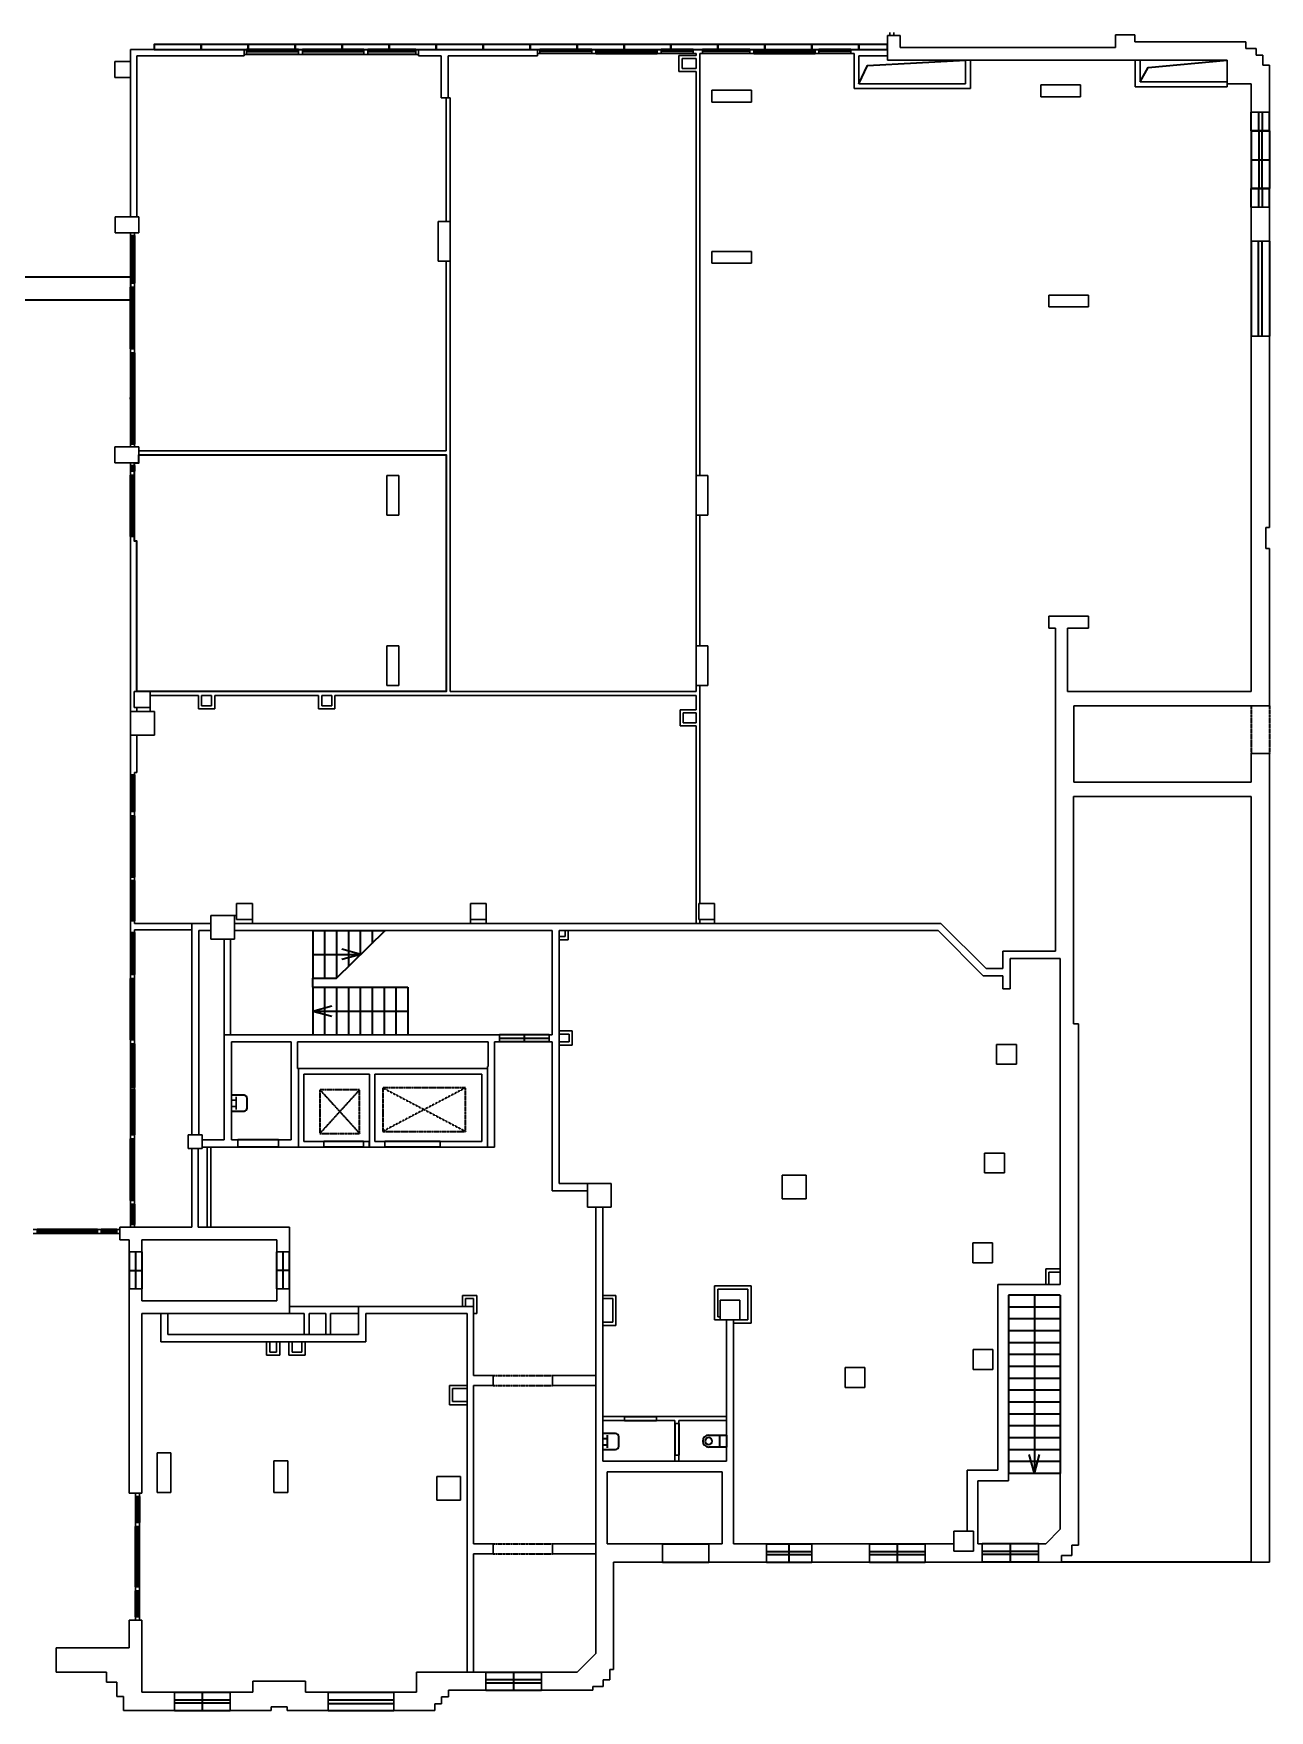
# Model space of a CAD drawing. Header units: millimetres. Extents: x 468 to 77378, y 182 to 76717.
# Drawn here: x 45616 to 77180, y 182 to 43006 of the extents above; entities that cross this region are included whole.
import ezdxf

# ---------------------------------------------------------------- set-up
doc = ezdxf.new("R2010")
doc.units = ezdxf.units.MM
doc.linetypes.add('PT_WINDOW', pattern=[0.15, 0.1, -0.05])
doc.linetypes.add('PT_WINDOW_WALL', pattern=[0.15, 0.1, -0.05])
for name, color, linetype, lineweight in [('01_WALLS', 7, 'Continuous', 35), ('02_ROOMS', 51, 'Continuous', 35), ('03_OPENINGS', 160, 'Continuous', 35)]:
    doc.layers.add(name, color=color, linetype=linetype, lineweight=lineweight)

msp = doc.modelspace()

# ---------------------------------------------------------------- linework, layer by layer
at = {"layer": '01_WALLS', "lineweight": 30}
for p, q in [((67425, 42955), (67486, 42955)), ((67425, 42601), (67425, 42955)), ((67486, 42955), (67486, 43036)), ((67486, 42955), (67587, 42955)), ((67587, 43036), (67587, 42955)), ((67587, 42955), (67749, 42955)), ((67749, 42955), (67749, 42652)), ((73247, 42652), (73247, 42976)), ((73247, 42976), (73743, 42976)), ((73247, 42652), (73247, 42976)), ((73247, 42976), (73743, 42976)), ((73743, 42976), (73743, 42793)), ((73743, 42976), (73743, 42793)), ((48096, 42601), (50992, 42601)), ((48096, 42292), (48096, 42601)), ((50992, 42439), (48258, 42439)), ((48258, 42439), (48258, 38323)), ((50992, 42601), (51058, 42601)), ((50992, 42601), (50992, 42469)), ((51058, 42469), (50992, 42469)), ((50992, 42469), (50992, 42439)), ((51058, 42469), (51058, 42601)), ((51058, 42550), (51058, 42601)), ((51058, 42524), (51058, 42550)), ((51058, 42469), (51058, 42524)), ((52384, 42601), (52486, 42601)), ((52384, 42601), (52384, 42469)), ((52384, 42601), (52384, 42550)), ((52384, 42550), (52384, 42524)), ((52384, 42524), (52384, 42469)), ((52486, 42469), (52384, 42469)), ((52486, 42469), (52486, 42601)), ((52486, 42469), (52486, 42601)), ((54055, 42601), (54151, 42601)), ((54055, 42601), (54055, 42469)), ((54055, 42601), (54055, 42469)), ((54151, 42469), (54055, 42469)), ((54151, 42469), (54151, 42601)), ((54151, 42550), (54151, 42601)), ((54151, 42524), (54151, 42550)), ((54151, 42469), (54151, 42524)), ((55376, 42601), (55447, 42601)), ((55376, 42601), (55376, 42469)), ((55376, 42601), (55376, 42550)), ((55376, 42550), (55376, 42524)), ((55376, 42524), (55376, 42469)), ((55447, 42469), (55376, 42469)), ((55447, 42601), (55447, 42469)), ((55447, 42601), (58485, 42601)), ((55447, 42439), (55447, 42469)), ((56024, 42439), (55447, 42439)), ((56024, 41361), (56024, 42439)), ((58485, 42439), (56206, 42439)), ((56206, 42439), (56206, 41361)), ((58485, 42601), (58550, 42601)), ((58485, 42601), (58485, 42500)), ((58550, 42500), (58485, 42500)), ((58485, 42500), (58485, 42439)), ((58550, 42562), (58550, 42601)), ((58550, 42500), (58550, 42601)), ((58550, 42542), (58550, 42562)), ((58550, 42500), (58550, 42542)), ((59877, 42601), (59877, 42562)), ((59877, 42601), (59978, 42601)), ((59877, 42601), (59877, 42500)), ((59877, 42562), (59877, 42542)), ((59877, 42542), (59877, 42500)), ((59978, 42500), (59877, 42500)), ((59978, 42500), (59978, 42601)), ((59978, 42500), (59978, 42601)), ((61547, 42601), (61547, 42500)), ((61547, 42601), (61644, 42601)), ((61547, 42601), (61547, 42500)), ((61644, 42500), (61547, 42500)), ((61644, 42562), (61644, 42601)), ((61644, 42500), (61644, 42601)), ((61644, 42542), (61644, 42562)), ((61644, 42500), (61644, 42542)), ((62099, 42034), (62099, 42449)), ((62099, 42449), (62535, 42449)), ((62464, 42601), (62464, 42562)), ((62464, 42601), (62702, 42601)), ((62464, 42601), (62464, 42500)), ((62464, 42562), (62464, 42542)), ((62464, 42542), (62464, 42500)), ((62535, 42500), (62464, 42500)), ((62535, 42449), (62535, 42500)), ((62702, 42500), (62636, 42500)), ((62636, 42500), (62636, 31722)), ((62702, 42562), (62702, 42601)), ((62702, 42500), (62702, 42601)), ((62702, 42542), (62702, 42562)), ((62702, 42500), (62702, 42542)), ((63907, 42601), (63907, 42562)), ((63907, 42601), (64008, 42601)), ((63907, 42601), (63907, 42500)), ((63907, 42562), (63907, 42542)), ((63907, 42542), (63907, 42500)), ((64008, 42500), (63907, 42500)), ((64008, 42500), (64008, 42601)), ((64008, 42500), (64008, 42601)), ((65577, 42601), (65577, 42500)), ((65577, 42601), (65673, 42601)), ((65577, 42601), (65577, 42500)), ((65673, 42500), (65577, 42500)), ((65673, 42562), (65673, 42601)), ((65673, 42500), (65673, 42601)), ((65673, 42542), (65673, 42562)), ((65673, 42500), (65673, 42542)), ((66493, 42601), (66493, 42562)), ((66493, 42601), (66574, 42601)), ((66493, 42601), (66493, 42500)), ((66493, 42562), (66493, 42542)), ((66493, 42542), (66493, 42500)), ((66574, 42500), (66493, 42500)), ((66574, 42601), (66594, 42601)), ((66574, 42601), (66594, 42601)), ((66574, 41599), (66574, 42500)), ((66594, 42601), (67425, 42601)), ((67425, 42439), (66696, 42439)), ((66696, 42439), (66696, 41720)), ((67425, 42601), (67425, 42439)), ((67425, 42328), (67425, 42439)), ((67749, 42652), (73247, 42652)), ((73743, 42793), (76578, 42793)), ((76578, 42793), (76578, 42626)), ((76578, 42626), (76841, 42626)), ((76841, 42626), (76841, 42454)), ((76841, 42454), (77013, 42454)), ((77013, 42454), (77013, 42196)), ((47691, 42292), (47691, 41887)), ((48096, 42292), (47691, 42292)), ((48096, 41887), (48096, 42292)), ((62535, 42034), (62099, 42034)), ((62180, 42368), (62180, 42115)), ((62535, 42368), (62180, 42368)), ((62180, 42115), (62535, 42115)), ((62535, 42115), (62535, 42368)), ((62535, 31722), (62535, 42034)), ((69420, 42328), (67425, 42328)), ((69420, 41720), (69420, 42328)), ((69541, 42328), (69420, 42328)), ((69541, 42328), (69541, 41599)), ((73247, 42328), (69541, 42328)), ((73743, 42328), (73247, 42328)), ((73743, 42328), (73247, 42328)), ((73753, 42328), (73743, 42328)), ((73753, 41649), (73753, 42328)), ((73875, 42328), (73753, 42328)), ((73875, 42328), (73875, 41771)), ((76102, 42328), (73875, 42328)), ((76102, 41771), (76102, 42328)), ((77013, 42196), (77180, 42196)), ((77180, 42196), (77180, 40996)), ((47691, 41887), (48096, 41887)), ((48096, 38323), (48096, 41887)), ((62940, 41558), (62940, 41254)), ((63952, 41558), (62940, 41558)), ((63952, 41254), (63952, 41558)), ((69541, 41599), (66574, 41599)), ((66696, 41720), (69420, 41720)), ((71343, 41695), (71343, 41391)), ((72356, 41695), (71343, 41695)), ((72356, 41391), (72356, 41695)), ((76102, 41649), (73753, 41649)), ((73875, 41771), (76102, 41771)), ((76102, 41720), (76102, 41771)), ((76715, 41720), (76102, 41720)), ((76102, 41720), (76102, 41649)), ((76715, 40996), (76715, 41720)), ((56156, 41361), (56024, 41361)), ((56156, 38202), (56156, 41361)), ((56206, 41361), (56156, 41361)), ((56206, 41361), (56257, 41361)), ((56257, 41361), (56257, 38202)), ((62940, 41254), (63952, 41254)), ((71343, 41391), (72356, 41391)), ((76715, 40996), (76909, 40996)), ((76715, 40996), (77180, 40996)), ((76909, 40996), (77000, 40996)), ((77000, 40996), (77180, 40996)), ((76909, 38571), (76715, 38571)), ((77180, 38571), (76715, 38571)), ((76715, 37706), (76715, 38571)), ((77000, 38571), (76909, 38571)), ((77180, 38571), (77000, 38571)), ((77180, 38571), (77180, 37706)), ((47701, 38323), (47701, 37918)), ((48309, 38323), (47701, 38323)), ((48309, 37918), (48309, 38323)), ((56257, 38202), (55953, 38202)), ((55953, 38202), (55953, 37189)), ((56257, 37189), (56257, 38202)), ((47701, 37918), (48309, 37918)), ((48096, 37852), (48096, 37918)), ((48096, 37852), (48136, 37852)), ((48096, 37852), (48198, 37852)), ((48136, 37852), (48155, 37852)), ((48155, 37852), (48198, 37852)), ((48198, 37918), (48198, 37852)), ((76715, 37706), (76895, 37706)), ((76715, 37706), (77180, 37706)), ((76895, 37706), (76986, 37706)), ((76986, 37706), (77180, 37706)), ((62940, 37442), (62940, 37139)), ((63952, 37442), (62940, 37442)), ((63952, 37139), (63952, 37442)), ((55953, 37189), (56257, 37189)), ((56156, 32349), (56156, 37189)), ((56257, 37189), (56257, 32349)), ((62940, 37139), (63952, 37139)), ((48136, 36627), (48096, 36627)), ((48198, 36627), (48096, 36627)), ((48096, 36526), (48096, 36627)), ((48096, 36526), (48198, 36526)), ((48096, 36526), (48198, 36526)), ((48155, 36627), (48136, 36627)), ((48198, 36627), (48155, 36627)), ((48198, 36627), (48198, 36526)), ((71546, 36329), (71546, 36025)), ((72558, 36329), (71546, 36329)), ((71546, 36025), (72558, 36025)), ((72558, 36025), (72558, 36329)), ((76895, 35276), (76715, 35276)), ((76715, 30391), (76715, 35276)), ((77180, 35276), (76715, 35276)), ((76986, 35276), (76895, 35276)), ((77180, 35276), (76986, 35276)), ((77180, 35276), (77180, 30391)), ((48198, 34957), (48096, 34957)), ((48096, 34855), (48096, 34957)), ((48198, 34957), (48096, 34957)), ((48096, 34855), (48136, 34855)), ((48096, 34855), (48198, 34855)), ((48136, 34855), (48155, 34855)), ((48155, 34855), (48198, 34855)), ((48198, 34957), (48198, 34855)), ((47696, 32451), (47696, 32046)), ((48304, 32451), (47696, 32451)), ((48096, 32451), (48096, 32522)), ((48198, 32522), (48096, 32522)), ((48136, 32522), (48096, 32522)), ((48155, 32522), (48136, 32522)), ((48198, 32522), (48155, 32522)), ((48198, 32522), (48198, 32451)), ((48304, 32046), (48304, 32451)), ((48304, 32349), (56156, 32349)), ((56156, 32248), (48304, 32248)), ((56156, 26204), (56156, 32248)), ((56257, 32349), (56257, 26204)), ((47696, 32046), (48304, 32046)), ((48096, 31975), (48096, 32046)), ((48096, 31975), (48198, 31975)), ((48096, 31975), (48136, 31975)), ((48136, 31975), (48155, 31975)), ((48155, 31975), (48198, 31975)), ((48198, 32046), (48198, 31975)), ((54941, 31722), (54637, 31722)), ((54637, 31722), (54637, 30709)), ((54941, 30709), (54941, 31722)), ((62535, 31722), (62535, 30709)), ((62838, 31722), (62535, 31722)), ((62838, 30709), (62838, 31722)), ((54637, 30709), (54941, 30709)), ((62535, 27368), (62535, 30709)), ((62535, 30709), (62838, 30709)), ((62636, 30709), (62636, 27368)), ((48096, 30041), (48096, 30162)), ((48096, 26204), (48096, 30041)), ((48198, 30162), (48198, 30041)), ((48198, 30041), (48258, 30041)), ((48258, 30041), (48258, 26204)), ((76715, 29853), (76715, 30391)), ((77089, 30391), (77089, 29853)), ((77180, 30391), (77089, 30391)), ((76715, 26204), (76715, 29853)), ((77089, 29853), (77180, 29853)), ((77180, 29853), (77180, 25834)), ((71546, 28128), (72558, 28128)), ((71546, 27824), (71546, 28128)), ((72558, 28128), (72558, 27824)), ((71717, 27824), (71546, 27824)), ((71717, 26204), (71717, 27824)), ((72022, 27824), (72022, 26204)), ((72558, 27824), (72022, 27824)), ((54941, 27368), (54637, 27368)), ((54637, 27368), (54637, 26355)), ((54941, 26355), (54941, 27368)), ((62535, 27368), (62535, 26355)), ((62838, 27368), (62535, 27368)), ((62838, 26355), (62838, 27368)), ((48096, 25697), (48096, 26204)), ((48187, 26204), (48187, 25799)), ((48592, 26204), (48187, 26204)), ((48592, 25799), (48592, 26204)), ((48592, 26204), (56156, 26204)), ((54637, 26355), (54941, 26355)), ((56257, 26204), (62535, 26204)), ((62535, 26355), (62838, 26355)), ((62535, 26204), (62535, 26355)), ((62636, 26355), (62636, 20787)), ((71717, 23890), (71717, 26204)), ((72022, 26204), (76715, 26204)), ((48096, 25697), (48096, 25090)), ((48704, 25697), (48096, 25697)), ((48187, 25799), (48592, 25799)), ((48258, 25799), (48258, 25697)), ((49828, 26102), (48592, 26102)), ((48592, 25799), (48592, 25697)), ((48704, 25090), (48704, 25697)), ((49828, 25758), (49828, 26102)), ((50243, 25758), (49828, 25758)), ((49909, 26102), (49909, 25839)), ((50162, 26102), (49909, 26102)), ((49909, 25839), (50162, 25839)), ((50162, 25839), (50162, 26102)), ((50243, 26102), (50243, 25758)), ((52896, 26102), (50243, 26102)), ((52896, 25758), (52896, 26102)), ((53311, 25758), (52896, 25758)), ((52977, 26102), (52977, 25839)), ((53230, 26102), (52977, 26102)), ((52977, 25839), (53230, 25839)), ((53230, 25839), (53230, 26102)), ((53311, 26102), (53311, 25758)), ((56156, 26102), (53311, 26102)), ((56257, 26102), (56156, 26102)), ((56257, 26102), (56156, 26102)), ((62535, 26102), (56257, 26102)), ((62130, 25323), (62130, 25738)), ((62130, 25738), (62535, 25738)), ((62535, 25738), (62535, 26102)), ((72184, 25839), (72184, 23890)), ((76715, 25839), (72184, 25839)), ((76715, 25834), (76715, 25839)), ((76715, 25834), (77180, 25834)), ((76715, 25834), (77180, 25834)), ((62535, 25323), (62130, 25323)), ((62211, 25657), (62211, 25404)), ((62535, 25657), (62211, 25657)), ((62211, 25404), (62535, 25404)), ((62535, 25404), (62535, 25657)), ((62535, 20280), (62535, 25323)), ((48096, 25090), (48704, 25090)), ((48096, 24138), (48096, 25090)), ((48258, 25090), (48258, 24138)), ((77180, 24619), (76715, 24619)), ((76715, 23890), (76715, 24619)), ((77180, 24619), (76715, 24619)), ((77180, 24619), (77180, 23890)), ((48096, 24072), (48096, 24138)), ((48096, 24072), (48136, 24072)), ((48096, 24072), (48198, 24072)), ((48136, 24072), (48155, 24072)), ((48155, 24072), (48198, 24072)), ((48258, 24138), (48198, 24138)), ((48198, 24138), (48198, 24072)), ((71717, 19572), (71717, 23890)), ((72184, 23890), (76715, 23890)), ((77180, 23890), (77180, 23520)), ((77180, 23890), (77180, 23520)), ((48136, 23141), (48096, 23141)), ((48096, 23029), (48096, 23141)), ((48198, 23141), (48096, 23141)), ((48155, 23141), (48136, 23141)), ((48198, 23141), (48155, 23141)), ((48198, 23141), (48198, 23029)), ((72174, 23520), (72174, 19389)), ((76715, 23520), (72174, 23520)), ((76715, 15643), (76715, 23520)), ((77180, 23520), (77180, 15643)), ((48096, 23029), (48198, 23029)), ((48096, 23029), (48198, 23029)), ((48198, 21460), (48096, 21460)), ((48096, 21374), (48096, 21460)), ((48198, 21460), (48096, 21460)), ((48198, 21460), (48198, 21374)), ((48096, 21374), (48136, 21374)), ((48096, 21374), (48198, 21374)), ((48136, 21374), (48155, 21374)), ((48155, 21374), (48198, 21374)), ((50800, 20787), (50800, 20382)), ((51205, 20787), (50800, 20787)), ((51205, 20382), (51205, 20787)), ((56773, 20787), (56773, 20382)), ((57178, 20787), (56773, 20787)), ((57178, 20382), (57178, 20787)), ((62605, 20787), (62605, 20382)), ((63010, 20787), (62605, 20787)), ((63010, 20382), (63010, 20787)), ((48136, 20351), (48096, 20351)), ((48096, 20053), (48096, 20351)), ((48198, 20351), (48096, 20351)), ((48155, 20351), (48136, 20351)), ((48198, 20351), (48155, 20351)), ((48198, 20351), (48198, 20280)), ((48198, 20280), (49656, 20280)), ((49656, 20280), (50142, 20280)), ((49656, 20280), (49656, 20118)), ((50142, 20483), (50142, 19875)), ((50749, 20483), (50142, 20483)), ((50749, 20483), (50800, 20483)), ((50749, 19875), (50749, 20483)), ((50749, 20280), (58859, 20280)), ((50800, 20382), (51205, 20382)), ((51205, 20382), (51205, 20280)), ((56773, 20382), (56773, 20280)), ((56773, 20382), (57178, 20382)), ((57178, 20382), (57178, 20280)), ((58859, 20280), (62535, 20280)), ((62535, 20280), (62636, 20280)), ((62605, 20382), (63010, 20382)), ((62636, 20382), (62636, 20280)), ((62636, 20280), (68791, 20280)), ((63010, 20382), (63010, 20280)), ((68791, 20280), (69945, 19126)), ((48096, 20053), (48136, 20053)), ((48096, 20053), (48198, 20053)), ((48136, 20053), (48155, 20053)), ((48155, 20053), (48198, 20053)), ((49656, 20118), (48198, 20118)), ((48198, 20118), (48198, 20053)), ((49656, 14884), (49656, 20118)), ((50142, 20098), (49838, 20098)), ((49838, 20098), (49838, 14884)), ((50142, 19875), (50749, 19875)), ((50486, 17435), (50486, 19875)), ((50648, 19875), (50648, 17435)), ((58859, 20098), (50749, 20098)), ((58859, 17435), (58859, 20098)), ((59041, 20098), (59041, 19946)), ((59193, 20098), (59041, 20098)), ((59041, 19946), (59193, 19946)), ((59041, 19946), (59041, 19865)), ((59274, 19865), (59041, 19865)), ((59041, 19865), (59041, 17537)), ((59193, 19946), (59193, 20098)), ((59274, 20098), (59193, 20098)), ((59274, 20098), (59274, 19865)), ((68716, 20098), (59274, 20098)), ((69870, 18944), (68716, 20098)), ((70371, 19572), (71717, 19572)), ((70371, 19126), (70371, 19572)), ((71839, 19389), (70554, 19389)), ((70554, 19389), (70554, 19126)), ((71839, 17721), (71839, 19389)), ((72174, 19389), (72174, 17721)), ((48136, 18979), (48096, 18979)), ((48096, 18878), (48096, 18979)), ((48198, 18979), (48096, 18979)), ((48096, 18878), (48198, 18878)), ((48096, 18878), (48198, 18878)), ((48155, 18979), (48136, 18979)), ((48198, 18979), (48155, 18979)), ((48198, 18979), (48198, 18878)), ((70371, 18944), (69870, 18944)), ((69945, 19126), (70371, 19126)), ((70371, 18610), (70371, 18944)), ((70554, 19126), (70554, 18610)), ((70554, 18610), (70371, 18610)), ((71839, 11457), (71839, 17721)), ((72174, 17721), (72305, 17721)), ((72305, 17721), (72305, 4404)), ((48198, 17309), (48096, 17309)), ((48096, 17208), (48096, 17309)), ((48198, 17309), (48096, 17309)), ((48096, 17208), (48136, 17208)), ((48096, 17208), (48198, 17208)), ((48136, 17208), (48155, 17208)), ((48155, 17208), (48198, 17208)), ((48198, 17309), (48198, 17208)), ((50486, 17253), (50486, 17435)), ((50486, 17435), (50648, 17435)), ((50486, 17253), (50486, 17435)), ((50486, 17435), (50648, 17435)), ((50486, 14752), (50486, 17253)), ((50648, 17435), (57513, 17435)), ((50668, 17253), (50668, 14752)), ((52197, 17253), (50668, 17253)), ((52197, 16575), (52197, 17253)), ((52359, 17253), (52359, 16575)), ((57229, 17253), (52359, 17253)), ((52745, 17435), (55175, 17435)), ((57229, 16625), (57229, 17253)), ((57391, 17253), (57391, 16625)), ((57513, 17253), (57391, 17253)), ((57513, 17253), (57513, 17435)), ((57513, 17253), (57513, 17435)), ((58788, 17435), (58788, 17253)), ((58788, 17435), (58859, 17435)), ((58788, 17435), (58788, 17253)), ((58859, 17253), (58788, 17253)), ((58859, 13456), (58859, 17253)), ((59041, 17537), (59376, 17537)), ((59041, 17537), (59041, 17456)), ((59295, 17456), (59041, 17456)), ((59041, 17456), (59041, 17435)), ((59041, 17435), (59041, 17253)), ((59041, 17253), (59295, 17253)), ((59041, 17172), (59041, 17253)), ((59376, 17172), (59041, 17172)), ((59041, 17172), (59041, 13638)), ((59295, 17253), (59295, 17456)), ((59376, 17537), (59376, 17172)), ((70209, 17192), (70209, 16686)), ((70716, 17192), (70209, 17192)), ((70716, 16686), (70716, 17192)), ((52197, 14752), (52197, 16575)), ((52359, 16575), (52379, 16575)), ((52379, 16575), (52379, 14570)), ((52379, 16575), (52379, 14570)), ((52379, 16575), (57209, 16575)), ((52521, 16433), (52521, 14712)), ((54192, 16433), (52521, 16433)), ((54192, 14570), (54192, 16433)), ((54333, 16433), (54333, 14712)), ((57067, 16433), (54333, 16433)), ((57067, 14712), (57067, 16433)), ((57209, 16575), (57209, 16625)), ((57209, 16625), (57229, 16625)), ((57209, 14570), (57209, 16575)), ((57209, 14570), (57209, 16575)), ((57391, 16625), (57391, 14570)), ((70209, 16686), (70716, 16686)), ((48136, 16094), (48096, 16094)), ((48096, 16043), (48096, 16094)), ((48198, 16094), (48096, 16094)), ((48096, 16043), (48198, 16043)), ((48096, 16043), (48136, 16043)), ((48155, 16094), (48136, 16094)), ((48136, 16043), (48155, 16043)), ((48198, 16094), (48155, 16094)), ((48155, 16043), (48198, 16043)), ((48198, 16094), (48198, 16043)), ((50668, 15891), (50668, 15486)), ((50791, 15688), (50791, 15850)), ((50668, 15769), (50791, 15769)), ((50668, 15607), (50791, 15607)), ((50791, 15526), (50791, 15688)), ((76715, 3969), (76715, 15643)), ((77180, 15643), (77180, 3969)), ((48096, 14778), (48096, 14879)), ((48198, 14879), (48096, 14879)), ((48136, 14879), (48096, 14879)), ((48096, 14778), (48198, 14778)), ((48096, 14778), (48198, 14778)), ((48155, 14879), (48136, 14879)), ((48198, 14879), (48155, 14879)), ((48198, 14879), (48198, 14778)), ((49564, 14884), (49564, 14529)), ((49919, 14884), (49564, 14884)), ((49919, 14529), (49919, 14884)), ((49919, 14752), (50486, 14752)), ((50050, 14570), (49919, 14570)), ((50140, 14570), (50050, 14570)), ((50050, 12525), (50050, 14570)), ((50486, 14570), (50140, 14570)), ((50140, 14570), (50140, 12525)), ((50830, 14570), (50486, 14570)), ((50668, 14752), (50830, 14752)), ((50830, 14570), (50830, 14752)), ((50830, 14570), (50830, 14752)), ((51873, 14752), (51873, 14570)), ((51873, 14752), (52197, 14752)), ((51873, 14752), (51873, 14570)), ((52379, 14570), (51873, 14570)), ((53027, 14570), (52379, 14570)), ((52521, 14712), (53027, 14712)), ((53027, 14570), (53027, 14712)), ((53027, 14570), (53027, 14712)), ((54040, 14712), (54191, 14712)), ((54040, 14712), (54040, 14570)), ((54040, 14712), (54040, 14570)), ((54191, 14570), (54040, 14570)), ((54191, 14712), (54191, 14570)), ((54586, 14570), (54192, 14570)), ((54333, 14712), (54586, 14712)), ((54586, 14570), (54586, 14712)), ((54586, 14570), (54586, 14712)), ((56003, 14712), (56003, 14570)), ((56003, 14712), (57067, 14712)), ((56003, 14712), (56003, 14570)), ((57209, 14570), (56003, 14570)), ((57391, 14570), (57209, 14570)), ((49564, 14529), (49919, 14529)), ((49656, 12525), (49656, 14529)), ((49818, 14529), (49818, 12525)), ((69906, 14418), (69906, 13912)), ((70412, 14418), (69906, 14418)), ((70412, 13912), (70412, 14418)), ((64737, 13851), (64737, 13244)), ((65344, 13851), (64737, 13851)), ((65344, 13244), (65344, 13851)), ((69906, 13912), (70412, 13912)), ((59760, 13456), (58859, 13456)), ((59041, 13638), (59760, 13638)), ((59760, 13638), (59760, 13031)), ((60368, 13638), (59760, 13638)), ((60368, 13031), (60368, 13638)), ((48198, 13208), (48096, 13208)), ((48198, 13208), (48096, 13208)), ((48096, 13112), (48096, 13208)), ((48096, 13112), (48136, 13112)), ((48096, 13112), (48198, 13112)), ((48136, 13112), (48155, 13112)), ((48155, 13112), (48198, 13112)), ((48198, 13208), (48198, 13112)), ((59760, 13031), (60368, 13031)), ((59973, 8738), (59973, 13031)), ((60155, 13031), (60155, 10783)), ((64737, 13244), (65344, 13244)), ((45606, 12464), (45707, 12464)), ((45707, 12363), (45707, 12464)), ((45707, 12363), (45707, 12464)), ((47246, 12464), (47246, 12363)), ((47246, 12464), (47347, 12464)), ((47246, 12464), (47246, 12363)), ((47347, 12425), (47347, 12464)), ((47347, 12363), (47347, 12464)), ((47347, 12405), (47347, 12425)), ((47742, 12464), (47742, 12425)), ((47742, 12464), (47823, 12464)), ((47742, 12464), (47742, 12363)), ((47742, 12425), (47742, 12405)), ((47823, 12464), (47823, 12525)), ((47823, 12525), (48096, 12525)), ((47823, 12464), (47823, 12363)), ((48136, 12596), (48096, 12596)), ((48198, 12596), (48096, 12596)), ((48096, 12525), (48096, 12596)), ((48096, 12525), (48198, 12525)), ((48155, 12596), (48136, 12596)), ((48198, 12596), (48155, 12596)), ((48198, 12596), (48198, 12525)), ((48198, 12525), (49656, 12525)), ((49818, 12525), (50050, 12525)), ((50050, 12525), (50140, 12525)), ((50140, 12525), (52156, 12525)), ((52156, 12525), (52156, 11892)), ((45707, 12363), (45606, 12363)), ((47347, 12363), (47246, 12363)), ((47347, 12363), (47347, 12405)), ((47742, 12405), (47742, 12363)), ((47823, 12363), (47742, 12363)), ((47823, 12201), (47823, 12363)), ((48056, 12201), (47823, 12201)), ((48056, 11892), (48056, 12201)), ((51832, 12201), (48380, 12201)), ((48380, 12201), (48380, 11892)), ((51832, 11892), (51832, 12201)), ((69602, 12120), (69602, 11613)), ((70108, 12120), (69602, 12120)), ((70108, 11613), (70108, 12120)), ((48056, 11892), (48380, 11892)), ((48056, 11892), (48380, 11892)), ((51832, 11892), (52156, 11892)), ((51832, 11892), (52156, 11892)), ((69602, 11613), (70108, 11613)), ((71465, 11062), (71465, 11457)), ((71465, 11457), (71839, 11457)), ((71546, 11376), (71546, 11062)), ((71839, 11376), (71546, 11376)), ((71839, 11376), (71839, 11457)), ((71839, 11062), (71839, 11376)), ((48380, 10950), (48056, 10950)), ((48056, 5731), (48056, 10950)), ((48380, 10950), (48056, 10950)), ((48380, 10950), (48380, 10641)), ((52156, 10950), (51832, 10950)), ((51832, 10641), (51832, 10950)), ((52156, 10950), (51832, 10950)), ((52156, 10950), (52156, 10500)), ((56571, 10500), (56571, 10783)), ((56571, 10783), (56935, 10783)), ((56935, 10783), (56935, 10317)), ((60155, 10783), (60489, 10783)), ((60155, 10702), (60155, 10783)), ((60489, 10783), (60489, 10014)), ((63010, 10155), (63010, 11026)), ((63010, 11026), (63942, 11026)), ((63091, 10945), (63091, 10236)), ((63861, 10945), (63091, 10945)), ((63861, 10155), (63861, 10945)), ((63942, 11026), (63942, 10074)), ((70240, 11062), (71465, 11062)), ((70240, 6318), (70240, 11062)), ((70513, 10788), (70513, 6045)), ((71465, 11062), (71546, 11062)), ((71546, 11062), (71839, 11062)), ((71839, 4809), (71839, 10788)), ((48380, 10641), (51832, 10641)), ((48866, 10317), (48380, 10317)), ((48380, 10317), (48380, 5731)), ((48866, 9599), (48866, 10317)), ((49048, 10317), (48866, 10317)), ((49048, 10317), (49048, 9781)), ((52156, 10317), (49048, 10317)), ((52156, 10500), (52156, 10317)), ((52156, 10500), (53918, 10500)), ((52531, 10317), (52156, 10317)), ((52531, 9781), (52531, 10317)), ((53078, 10317), (52653, 10317)), ((52653, 10317), (52653, 9781)), ((53078, 9781), (53078, 10317)), ((53918, 10317), (53199, 10317)), ((53199, 10317), (53199, 9781)), ((53918, 10500), (54100, 10500)), ((53918, 10317), (53918, 10500)), ((53918, 10500), (54100, 10500)), ((53918, 9781), (53918, 10317)), ((54100, 10500), (56571, 10500)), ((54100, 10317), (54100, 9599)), ((56692, 10317), (54100, 10317)), ((56571, 10500), (56652, 10500)), ((56652, 10702), (56652, 10500)), ((56854, 10702), (56652, 10702)), ((56652, 10500), (56854, 10500)), ((56692, 8485), (56692, 10317)), ((56854, 10500), (56854, 10702)), ((56854, 10317), (56854, 10500)), ((56854, 10317), (56854, 10500)), ((56935, 10317), (56854, 10317)), ((56854, 10317), (56854, 8738)), ((60408, 10702), (60155, 10702)), ((60155, 10702), (60155, 10095)), ((60408, 10095), (60408, 10702)), ((63152, 10662), (63152, 10155)), ((63658, 10662), (63152, 10662)), ((63658, 10155), (63658, 10662)), ((60155, 10095), (60408, 10095)), ((60155, 10014), (60155, 10095)), ((60489, 10014), (60155, 10014)), ((60155, 10014), (60155, 7685)), ((63152, 10155), (63010, 10155)), ((63091, 10236), (63152, 10236)), ((63152, 10155), (63658, 10155)), ((63314, 7685), (63314, 10155)), ((63496, 10155), (63496, 10074)), ((63942, 10074), (63496, 10074)), ((63496, 10074), (63496, 6551)), ((63658, 10155), (63861, 10155)), ((51569, 9599), (48866, 9599)), ((49048, 9781), (52531, 9781)), ((51569, 9254), (51569, 9599)), ((51650, 9599), (51569, 9599)), ((51650, 9599), (51650, 9335)), ((51822, 9599), (51650, 9599)), ((51822, 9335), (51822, 9599)), ((51903, 9599), (51822, 9599)), ((51903, 9599), (51903, 9254)), ((52136, 9599), (51903, 9599)), ((52136, 9254), (52136, 9599)), ((52217, 9599), (52136, 9599)), ((52217, 9599), (52217, 9335)), ((52470, 9599), (52217, 9599)), ((52470, 9335), (52470, 9599)), ((52551, 9599), (52470, 9599)), ((52531, 9781), (52653, 9781)), ((52551, 9599), (52551, 9254)), ((54100, 9599), (52551, 9599)), ((52653, 9781), (53078, 9781)), ((53078, 9781), (53199, 9781)), ((53199, 9781), (53918, 9781)), ((51903, 9254), (51569, 9254)), ((51650, 9335), (51822, 9335)), ((52551, 9254), (52136, 9254)), ((52217, 9335), (52470, 9335)), ((69612, 9396), (69612, 8890)), ((70118, 9396), (69612, 9396)), ((70118, 8890), (70118, 9396)), ((56854, 8738), (57351, 8738)), ((57351, 8485), (57351, 8738)), ((57351, 8485), (57351, 8738)), ((58869, 8738), (59973, 8738)), ((58869, 8738), (58869, 8485)), ((58869, 8738), (58869, 8485)), ((59973, 8738), (59973, 8485)), ((66342, 8940), (66342, 8434)), ((66848, 8940), (66342, 8940)), ((66848, 8434), (66848, 8940)), ((69612, 8890), (70118, 8890)), ((56237, 7989), (56237, 8485)), ((56237, 8485), (56692, 8485)), ((56318, 8404), (56318, 8070)), ((56692, 8404), (56318, 8404)), ((56692, 8404), (56692, 8485)), ((56692, 8070), (56692, 8404)), ((57351, 8485), (56854, 8485)), ((56854, 8485), (56854, 4435)), ((59973, 8485), (58869, 8485)), ((59973, 6551), (59973, 8485)), ((66342, 8434), (66848, 8434)), ((56692, 7989), (56237, 7989)), ((56318, 8070), (56692, 8070)), ((56692, 7989), (56692, 8070)), ((56692, 1164), (56692, 7989)), ((60155, 7685), (60712, 7685)), ((60155, 7584), (60155, 7685)), ((60712, 7584), (60155, 7584)), ((60155, 7584), (60155, 6551)), ((60712, 7584), (60712, 7685)), ((60712, 7584), (60712, 7685)), ((61522, 7685), (61522, 7584)), ((61522, 7685), (63314, 7685)), ((61522, 7685), (61522, 7584)), ((61998, 7584), (61522, 7584)), ((61998, 7513), (61998, 7584)), ((61998, 7513), (62099, 7513)), ((61998, 7513), (62099, 7513)), ((63314, 7584), (62099, 7584)), ((62099, 7584), (62099, 7513)), ((63314, 7685), (63314, 7584)), ((63314, 6551), (63314, 7584)), ((60155, 7253), (60155, 6848)), ((49124, 6764), (48770, 6764)), ((48770, 6764), (48770, 5751)), ((49124, 5751), (49124, 6764)), ((52111, 6561), (51757, 6561)), ((51757, 6561), (51757, 5751)), ((52111, 5751), (52111, 6561)), ((59973, 6545), (59973, 6551)), ((59973, 6545), (59973, 6551)), ((59973, 4435), (59973, 6545)), ((60155, 6551), (61998, 6551)), ((62099, 6703), (61998, 6703)), ((61998, 6551), (61998, 6703)), ((62099, 6703), (61998, 6703)), ((61998, 6551), (62099, 6551)), ((62099, 6703), (62099, 6551)), ((62099, 6551), (63314, 6551)), ((63496, 6551), (63496, 4435)), ((55913, 6156), (55913, 5549)), ((56520, 6156), (55913, 6156)), ((56520, 5549), (56520, 6156)), ((63200, 6275), (60269, 6275)), ((60269, 6275), (60269, 4435)), ((63200, 4435), (63200, 6275)), ((69460, 6318), (70240, 6318)), ((69460, 4759), (69460, 6318)), ((70513, 6045), (69733, 6045)), ((69733, 6045), (69733, 4435)), ((48218, 5731), (48056, 5731)), ((48218, 5650), (48218, 5731)), ((48319, 5731), (48218, 5731)), ((48218, 5650), (48257, 5650)), ((48218, 5650), (48319, 5650)), ((48257, 5650), (48277, 5650)), ((48277, 5650), (48319, 5650)), ((48319, 5731), (48319, 5650)), ((48380, 5731), (48319, 5731)), ((48770, 5751), (49124, 5751)), ((51757, 5751), (52111, 5751)), ((55913, 5549), (56520, 5549)), ((48257, 4982), (48218, 4982)), ((48319, 4982), (48218, 4982)), ((48218, 4880), (48218, 4982)), ((48218, 4880), (48319, 4880)), ((48218, 4880), (48319, 4880)), ((48277, 4982), (48257, 4982)), ((48319, 4982), (48277, 4982)), ((48319, 4982), (48319, 4880)), ((69116, 4759), (69116, 4253)), ((69622, 4759), (69116, 4759)), ((69622, 4253), (69622, 4759)), ((71465, 4435), (71839, 4809)), ((56854, 4435), (57351, 4435)), ((57351, 4182), (57351, 4435)), ((57351, 4182), (57351, 4435)), ((58869, 4435), (59973, 4435)), ((58869, 4435), (58869, 4182)), ((58869, 4435), (58869, 4182)), ((59973, 4435), (59973, 4182)), ((60269, 4435), (61676, 4435)), ((61676, 3969), (61676, 4435)), ((61676, 3969), (61676, 4435)), ((62866, 4435), (62866, 3969)), ((62866, 4435), (63200, 4435)), ((62866, 4435), (62866, 3969)), ((63496, 4435), (64335, 4435)), ((64335, 3969), (64335, 4435)), ((64335, 3969), (64335, 4435)), ((65493, 4435), (66966, 4435)), ((65493, 4435), (65493, 3969)), ((65493, 4435), (65493, 3969)), ((66966, 3969), (66966, 4435)), ((66966, 3969), (66966, 4435)), ((68390, 4435), (68390, 3969)), ((68390, 4435), (69116, 4435)), ((68390, 4435), (68390, 3969)), ((69733, 4435), (69845, 4435)), ((69845, 3969), (69845, 4435)), ((69845, 3969), (69845, 4435)), ((71283, 4435), (71283, 3969)), ((71283, 4435), (71465, 4435)), ((71283, 4435), (71283, 3969)), ((72133, 4404), (72133, 4141)), ((72305, 4404), (72133, 4404)), ((57351, 4182), (56854, 4182)), ((56854, 4182), (56854, 1164)), ((59973, 4182), (58869, 4182)), ((59973, 1641), (59973, 4182)), ((60429, 3969), (60429, 1231)), ((61676, 3969), (60429, 3969)), ((64335, 3969), (62866, 3969)), ((66966, 3969), (65493, 3969)), ((69845, 3969), (68390, 3969)), ((69116, 4253), (69622, 4253)), ((71870, 3969), (71283, 3969)), ((72133, 4141), (71870, 4141)), ((71870, 4141), (71870, 3969)), ((77180, 3969), (76715, 3969)), ((48319, 3341), (48218, 3341)), ((48319, 3341), (48218, 3341)), ((48218, 3240), (48218, 3341)), ((48218, 3240), (48260, 3240)), ((48218, 3240), (48319, 3240)), ((48260, 3240), (48280, 3240)), ((48280, 3240), (48319, 3240)), ((48319, 3341), (48319, 3240)), ((48260, 2572), (48218, 2572)), ((48218, 2491), (48218, 2572)), ((48319, 2572), (48218, 2572)), ((48280, 2572), (48260, 2572)), ((48319, 2572), (48280, 2572)), ((48319, 2572), (48319, 2491)), ((48056, 2491), (48218, 2491)), ((48056, 1782), (48056, 2491)), ((48218, 2491), (48319, 2491)), ((48319, 2491), (48380, 2491)), ((48380, 2491), (48380, 1164)), ((46193, 1164), (46193, 1782)), ((46193, 1782), (48056, 1782)), ((59496, 1164), (59973, 1641)), ((47479, 1164), (46193, 1164)), ((47479, 901), (47479, 1164)), ((47742, 901), (47479, 901)), ((47742, 542), (47742, 901)), ((48380, 1164), (48380, 648)), ((51215, 932), (52561, 932)), ((51215, 648), (51215, 932)), ((52561, 932), (52561, 648)), ((55396, 648), (55396, 1164)), ((55396, 1164), (56692, 1164)), ((56692, 1164), (56854, 1164)), ((56854, 1164), (57165, 1164)), ((57165, 699), (57165, 1164)), ((57165, 699), (57165, 1164)), ((58589, 1164), (58589, 699)), ((58589, 1164), (59496, 1164)), ((58589, 1164), (58589, 699)), ((60160, 967), (60160, 795)), ((60332, 967), (60160, 967)), ((60332, 1231), (60332, 967)), ((60429, 1231), (60332, 1231)), ((47914, 542), (47742, 542)), ((47914, 182), (47914, 542)), ((48380, 648), (49217, 648)), ((49217, 182), (49217, 648)), ((49217, 182), (49217, 648)), ((50641, 648), (50641, 182)), ((50641, 648), (51215, 648)), ((50641, 648), (50641, 182)), ((52561, 648), (53139, 648)), ((53139, 182), (53139, 648)), ((53139, 453), (53139, 648)), ((53139, 363), (53139, 453)), ((54819, 648), (55396, 648)), ((54819, 648), (54819, 182)), ((54819, 648), (54819, 453)), ((54819, 453), (54819, 363)), ((56039, 527), (56039, 354)), ((56212, 527), (56039, 527)), ((57165, 699), (56212, 699)), ((56212, 699), (56212, 527)), ((59897, 699), (58589, 699)), ((60160, 795), (59897, 795)), ((59897, 795), (59897, 699)), ((49217, 182), (47914, 182)), ((51687, 182), (50641, 182)), ((51687, 279), (51687, 182)), ((52096, 279), (51687, 279)), ((52096, 182), (52096, 279)), ((53139, 182), (52096, 182)), ((53139, 182), (53139, 363)), ((54819, 363), (54819, 182)), ((55868, 182), (54819, 182)), ((55868, 354), (55868, 182)), ((56039, 354), (55868, 354))]:
    msp.add_line(p, q, dxfattribs=at)
at = {"layer": '01_WALLS', "ltscale": 0.1}
for p, q in [((52384, 42601), (51058, 42601)), ((52384, 42537), (51058, 42537)), ((52384, 42469), (51058, 42469)), ((54055, 42601), (52486, 42601)), ((53270, 42601), (52486, 42601)), ((54055, 42535), (52486, 42535)), ((54055, 42469), (52486, 42469)), ((53270, 42469), (52486, 42469)), ((54055, 42601), (53270, 42601)), ((54055, 42469), (53270, 42469)), ((55376, 42601), (54151, 42601)), ((55376, 42537), (54151, 42537)), ((55376, 42469), (54151, 42469)), ((59877, 42601), (58550, 42601)), ((59877, 42552), (58550, 42552)), ((59877, 42500), (58550, 42500)), ((59978, 42601), (61547, 42601)), ((59978, 42601), (60763, 42601)), ((59978, 42550), (61547, 42550)), ((59978, 42500), (61547, 42500)), ((59978, 42500), (60763, 42500)), ((60763, 42601), (61547, 42601)), ((60763, 42500), (61547, 42500)), ((62464, 42601), (61644, 42601)), ((62464, 42552), (61644, 42552)), ((62464, 42500), (61644, 42500)), ((63907, 42601), (62702, 42601)), ((63907, 42552), (62702, 42552)), ((63907, 42500), (62702, 42500)), ((64008, 42601), (65577, 42601)), ((64008, 42601), (64792, 42601)), ((64008, 42550), (65577, 42550)), ((64008, 42500), (65577, 42500)), ((64008, 42500), (64792, 42500)), ((64792, 42601), (65577, 42601)), ((64792, 42500), (65577, 42500)), ((66493, 42601), (65673, 42601)), ((66493, 42552), (65673, 42552)), ((66493, 42500), (65673, 42500)), ((76715, 40521), (76715, 40996)), ((76909, 40521), (76909, 40996)), ((77000, 40521), (77000, 40996)), ((77180, 40521), (77180, 40996)), ((76909, 40521), (76715, 40521)), ((76715, 40521), (77180, 40521)), ((76715, 40521), (76715, 39046)), ((77180, 40521), (76715, 40521)), ((77180, 40521), (76715, 40521)), ((76715, 40515), (76715, 39780)), ((76908, 40521), (76908, 39052)), ((77000, 40521), (76909, 40521)), ((76988, 40521), (76988, 39052)), ((77180, 40521), (77000, 40521)), ((77180, 40521), (77180, 39046)), ((77180, 40515), (77180, 39780)), ((76715, 39780), (77180, 39780)), ((76715, 39780), (76715, 39046)), ((77180, 39780), (77180, 39046)), ((77180, 39046), (76715, 39046)), ((76715, 38571), (76715, 39046)), ((76715, 39046), (76909, 39046)), ((76715, 39046), (77180, 39046)), ((76715, 39046), (77180, 39046)), ((76909, 39046), (77000, 39046)), ((76909, 38571), (76909, 39046)), ((77000, 38571), (77000, 39046)), ((77000, 39046), (77180, 39046)), ((77180, 38571), (77180, 39046)), ((48096, 37852), (48096, 36627)), ((48145, 37852), (48145, 36627)), ((48198, 37852), (48198, 36627)), ((76715, 37706), (76715, 35276)), ((76895, 37706), (76895, 35276)), ((76986, 37706), (76986, 35276)), ((77180, 37706), (77180, 35276)), ((48096, 34957), (48096, 36526)), ((48096, 35741), (48096, 36526)), ((48147, 34957), (48147, 36526)), ((48198, 34957), (48198, 36526)), ((48198, 35741), (48198, 36526)), ((48096, 34957), (48096, 35741)), ((48198, 35741), (48096, 35741)), ((48198, 34957), (48198, 35741)), ((48096, 34855), (48096, 33711)), ((48145, 34855), (48145, 33711)), ((48198, 34855), (48198, 33711)), ((48136, 33711), (48096, 33711)), ((48096, 33666), (48096, 33711)), ((48198, 33711), (48096, 33711)), ((48096, 33666), (48198, 33666)), ((48096, 33666), (48096, 32522)), ((48096, 33666), (48136, 33666)), ((48155, 33711), (48136, 33711)), ((48136, 33666), (48155, 33666)), ((48145, 33666), (48145, 32522)), ((48198, 33711), (48155, 33711)), ((48155, 33666), (48198, 33666)), ((48198, 33711), (48198, 33666)), ((48198, 33666), (48198, 32522)), ((48096, 31975), (48096, 31833)), ((48145, 31975), (48145, 31833)), ((48198, 31975), (48198, 31833)), ((48096, 24072), (48096, 23141)), ((48145, 24072), (48145, 23141)), ((48198, 24072), (48198, 23141)), ((48096, 23029), (48096, 21460)), ((48096, 23029), (48096, 22245)), ((48147, 23029), (48147, 21460)), ((48198, 23029), (48198, 21460)), ((48198, 23029), (48198, 22245)), ((48096, 22245), (48198, 22245)), ((48096, 22245), (48096, 21460)), ((48198, 22245), (48198, 21460)), ((48096, 21374), (48096, 20351)), ((48145, 21374), (48145, 20351)), ((48198, 21374), (48198, 20351)), ((48096, 20053), (48096, 18979)), ((48145, 20053), (48145, 18979)), ((48198, 20053), (48198, 18979)), ((52745, 20098), (54599, 20098)), ((52745, 20098), (52745, 18883)), ((53048, 20098), (53048, 18883)), ((53352, 20098), (53352, 18883)), ((53352, 18883), (54599, 20098)), ((53656, 20098), (53656, 19179)), ((53960, 20098), (53960, 19475)), ((54263, 20098), (54263, 19771)), ((54567, 20098), (54567, 20067)), ((52745, 19491), (53976, 19491)), ((53976, 19491), (53487, 19622)), ((53976, 19491), (53487, 19360)), ((48096, 17309), (48096, 18878)), ((48096, 18093), (48096, 18878)), ((48147, 17309), (48147, 18878)), ((48198, 17309), (48198, 18878)), ((48198, 18093), (48198, 18878)), ((52745, 18650), (52745, 18883)), ((52745, 18883), (53352, 18883)), ((52745, 18650), (55175, 18650)), ((52745, 18650), (52745, 17435)), ((53048, 18650), (53048, 17435)), ((53352, 18650), (53352, 17435)), ((53656, 18650), (53656, 17435)), ((53960, 18650), (53960, 17435)), ((54263, 18650), (54263, 17435)), ((54567, 18650), (54567, 17435)), ((54871, 18650), (54871, 17435)), ((55175, 18650), (55175, 17435)), ((48096, 17309), (48096, 18093)), ((48198, 18093), (48096, 18093)), ((48198, 17309), (48198, 18093)), ((52745, 18043), (53234, 18174)), ((52745, 18043), (55175, 18043)), ((52745, 18043), (53234, 17912)), ((48096, 17208), (48096, 16094)), ((48145, 17208), (48145, 16094)), ((48198, 17208), (48198, 16094)), ((58788, 17435), (57513, 17435)), ((58150, 17435), (57513, 17435)), ((58788, 17344), (57513, 17344)), ((58788, 17253), (57513, 17253)), ((58150, 17253), (57513, 17253)), ((58150, 17435), (58150, 17253)), ((58788, 17435), (58150, 17435)), ((58788, 17253), (58150, 17253)), ((48096, 16043), (48096, 14879)), ((48145, 16043), (48145, 14879)), ((48198, 16043), (48198, 14879)), ((50992, 15891), (50668, 15891)), ((50668, 15486), (50992, 15486)), ((51073, 15567), (51073, 15810)), ((48096, 13208), (48096, 14778)), ((48096, 13993), (48096, 14778)), ((48147, 13208), (48147, 14778)), ((48198, 13208), (48198, 14778)), ((48198, 13993), (48198, 14778)), ((51873, 14752), (50830, 14752)), ((51873, 14570), (50830, 14570)), ((54040, 14712), (53027, 14712)), ((54040, 14570), (53027, 14570)), ((56003, 14712), (54586, 14712)), ((56003, 14570), (54586, 14570)), ((48096, 13208), (48096, 13993)), ((48198, 13993), (48096, 13993)), ((48198, 13208), (48198, 13993)), ((48096, 13112), (48096, 12596)), ((48145, 13112), (48145, 12596)), ((48198, 13112), (48198, 12596)), ((47246, 12464), (45707, 12464)), ((46476, 12464), (45707, 12464)), ((46476, 12464), (46476, 12363)), ((47246, 12464), (46476, 12464)), ((47742, 12464), (47347, 12464)), ((47246, 12413), (45707, 12413)), ((47246, 12363), (45707, 12363)), ((46476, 12363), (45707, 12363)), ((47246, 12363), (46476, 12363)), ((47742, 12415), (47347, 12415)), ((47742, 12363), (47347, 12363)), ((48056, 11892), (48056, 10950)), ((48056, 11892), (48056, 11421)), ((48218, 11892), (48218, 10950)), ((48380, 11892), (48380, 10950)), ((48380, 11892), (48380, 11421)), ((51832, 10950), (51832, 11892)), ((51832, 11421), (51832, 11892)), ((51994, 10950), (51994, 11892)), ((52156, 10950), (52156, 11892)), ((52156, 11421), (52156, 11892)), ((48056, 11421), (48380, 11421)), ((48056, 11421), (48056, 10950)), ((48380, 11421), (48380, 10950)), ((51832, 10950), (51832, 11421)), ((52156, 11421), (51832, 11421)), ((52156, 10950), (52156, 11421)), ((71839, 10788), (70513, 10788)), ((70513, 10788), (70513, 6232)), ((71839, 10788), (70513, 10788)), ((71176, 10788), (71176, 6232)), ((71839, 10788), (71839, 6232)), ((71839, 10485), (70513, 10485)), ((71839, 10181), (70513, 10181)), ((71839, 9877), (70513, 9877)), ((71839, 9573), (70513, 9573)), ((71839, 9270), (70513, 9270)), ((71839, 8966), (70513, 8966)), ((71839, 8662), (70513, 8662)), ((71839, 8358), (70513, 8358)), ((71839, 8055), (70513, 8055)), ((71839, 7751), (70513, 7751)), ((60712, 7685), (61522, 7685)), ((60712, 7584), (61522, 7584)), ((61998, 7513), (61998, 6703)), ((62099, 7513), (62099, 6703)), ((71839, 7447), (70513, 7447)), ((60479, 7253), (60155, 7253)), ((60155, 7131), (60278, 7131)), ((60155, 6969), (60278, 6969)), ((60278, 7050), (60278, 7212)), ((60278, 6888), (60278, 7050)), ((60560, 6929), (60560, 7172)), ((62859, 7213), (63314, 7213)), ((63314, 6910), (62859, 6910)), ((63142, 6910), (63142, 7213)), ((63314, 7213), (63314, 6910)), ((71839, 7143), (70513, 7143)), ((60155, 6848), (60479, 6848)), ((71839, 6840), (70513, 6840)), ((71839, 6536), (70513, 6536)), ((71176, 6232), (71045, 6721)), ((71176, 6232), (71307, 6721)), ((71839, 6232), (70513, 6232)), ((48218, 5650), (48218, 4982)), ((48267, 5650), (48267, 4982)), ((48319, 5650), (48319, 4982)), ((48218, 3341), (48218, 4880)), ((48218, 4111), (48218, 4880)), ((48268, 3341), (48268, 4880)), ((48319, 3341), (48319, 4880)), ((48319, 4111), (48319, 4880)), ((61676, 4435), (62866, 4435)), ((64335, 4435), (65493, 4435)), ((64339, 4435), (64916, 4435)), ((64916, 4435), (65493, 4435)), ((64916, 3969), (64916, 4435)), ((66966, 4435), (68390, 4435)), ((66972, 4435), (67681, 4435)), ((67681, 4435), (68390, 4435)), ((67681, 3969), (67681, 4435)), ((71283, 4435), (69845, 4435)), ((70561, 4435), (69845, 4435)), ((70561, 4435), (70561, 3969)), ((71277, 4435), (70561, 4435)), ((48218, 3341), (48218, 4111)), ((48319, 4111), (48218, 4111)), ((48319, 3341), (48319, 4111)), ((61676, 3969), (62866, 3969)), ((64335, 4242), (65489, 4242)), ((64335, 4162), (65489, 4162)), ((64335, 3969), (65493, 3969)), ((64339, 3969), (64916, 3969)), ((64916, 3969), (65493, 3969)), ((66966, 4242), (68384, 4242)), ((66966, 4162), (68384, 4162)), ((66966, 3969), (68390, 3969)), ((66972, 3969), (67681, 3969)), ((67681, 3969), (68390, 3969)), ((71283, 3969), (69845, 3969)), ((70561, 3969), (69845, 3969)), ((71283, 4242), (69851, 4242)), ((71283, 4162), (69851, 4162)), ((71277, 3969), (70561, 3969)), ((48218, 2572), (48218, 3240)), ((48270, 2572), (48270, 3240)), ((48319, 2572), (48319, 3240)), ((57165, 1164), (58589, 1164)), ((57165, 972), (58583, 972)), ((57165, 892), (58583, 892)), ((57171, 1164), (57880, 1164)), ((57880, 1164), (58589, 1164)), ((57880, 699), (57880, 1164)), ((49217, 648), (50641, 648)), ((49217, 455), (50635, 455)), ((49223, 648), (49932, 648)), ((49932, 648), (50641, 648)), ((49932, 182), (49932, 648)), ((53139, 648), (54819, 648)), ((53139, 453), (54819, 453)), ((57165, 699), (58589, 699)), ((57171, 699), (57880, 699)), ((57880, 699), (58589, 699)), ((49217, 375), (50635, 375)), ((49217, 182), (50641, 182)), ((49223, 182), (49932, 182)), ((49932, 182), (50641, 182)), ((53139, 363), (54819, 363)), ((53139, 182), (54819, 182))]:
    msp.add_line(p, q, dxfattribs=at)
at = {"layer": '01_WALLS', "linetype": 'PT_WINDOW_WALL'}
for p, q in [((76715, 25834), (76715, 24619)), ((77180, 25834), (77180, 24619)), ((57351, 8738), (58869, 8738)), ((57351, 8485), (58869, 8485)), ((57351, 4435), (58869, 4435)), ((57351, 4182), (58869, 4182))]:
    msp.add_line(p, q, dxfattribs=at)
at = {"layer": '01_WALLS', "linetype": 'PT_WINDOW'}
for p, q in [((53943, 16033), (52930, 16033)), ((52930, 16033), (52930, 14919)), ((52930, 16033), (53437, 15476)), ((53943, 16033), (53437, 15476)), ((53943, 14919), (53943, 16033)), ((56651, 16084), (54535, 16084)), ((54535, 16084), (54535, 14970)), ((54535, 16084), (55593, 15527)), ((56651, 16084), (55593, 15527)), ((56651, 14970), (56651, 16084)), ((53437, 15476), (52930, 14919)), ((53437, 15476), (53943, 14919)), ((55593, 15527), (54535, 14970)), ((55593, 15527), (56651, 14970)), ((52930, 14919), (53943, 14919)), ((54535, 14970), (56651, 14970))]:
    msp.add_line(p, q, dxfattribs=at)
at = {"layer": '01_WALLS', "elevation": -3125}
for points in [[(49896, 42601), (49896, 42726), (48696, 42726), (48696, 42601)], [(51096, 42601), (51096, 42726), (49896, 42726), (49896, 42601)], [(52296, 42601), (52296, 42726), (51096, 42726), (51096, 42601)], [(53496, 42601), (53496, 42726), (52296, 42726), (52296, 42601)], [(54696, 42601), (54696, 42726), (53496, 42726), (53496, 42601)], [(55896, 42601), (55896, 42726), (54696, 42726), (54696, 42601)], [(57096, 42601), (57096, 42726), (55896, 42726), (55896, 42601)]]:
    msp.add_lwpolyline(points, close=True, dxfattribs=at)
at = {"layer": '01_WALLS'}
for points in [[(58296, 42601), (58296, 42726), (57096, 42726), (57096, 42601)], [(59496, 42601), (59496, 42726), (58296, 42726), (58296, 42601)], [(60696, 42601), (60696, 42726), (59496, 42726), (59496, 42601)], [(61896, 42601), (61896, 42726), (60696, 42726), (60696, 42601)], [(63096, 42601), (63096, 42726), (61896, 42726), (61896, 42601)], [(64296, 42601), (64296, 42726), (63096, 42726), (63096, 42601)], [(65496, 42601), (65496, 42726), (64296, 42726), (64296, 42601)], [(66696, 42601), (66696, 42726), (65496, 42726), (65496, 42601)], [(67425, 42601), (67425, 42726), (66696, 42726), (66696, 42601)], [(44846, 36794), (48096, 36794), (48096, 36194), (44846, 36194)]]:
    msp.add_lwpolyline(points, close=True, dxfattribs=at)
at = {"layer": '01_WALLS', "ltscale": 0.1}
for points in [[(66696, 41720), (66917, 42189), (69420, 42328)], [(73875, 41771), (74085, 42143), (76102, 42328)], [(76715, 3969), (71870, 3969)]]:
    msp.add_lwpolyline(points, dxfattribs=at)
for centre, radius, start, end in [((50992, 15810), 81, 0, 90), ((50992, 15567), 81, 270, 0), ((60479, 7172), 81, 0, 90), ((60479, 6929), 81, 270, 0), ((62859, 7062), 152, 90, 270), ((62859, 7062), 88.4, 90, 270), ((62859, 7062), 88.4, 270, 90)]:
    msp.add_arc(centre, radius, start, end, dxfattribs=at)
at = {"layer": '02_ROOMS'}
msp.add_lwpolyline([(48258, 26204), (48258, 30041), (48198, 30041), (48198, 32046), (48304, 32046), (48304, 32248), (56156, 32248), (56156, 26204), (48258, 26204)], close=True, dxfattribs=at)
at = {"layer": '03_OPENINGS', "lineweight": 30}
for p, q in [((48096, 31732), (48096, 31833)), ((48198, 31833), (48096, 31833)), ((48136, 31833), (48096, 31833)), ((48096, 31732), (48198, 31732)), ((48096, 31732), (48198, 31732)), ((48155, 31833), (48136, 31833)), ((48198, 31833), (48155, 31833)), ((48198, 31833), (48198, 31732)), ((48198, 30162), (48096, 30162)), ((48198, 30162), (48096, 30162))]:
    msp.add_line(p, q, dxfattribs=at)
at = {"layer": '03_OPENINGS', "ltscale": 0.1}
for p, q in [((48096, 30162), (48096, 31732)), ((48096, 30947), (48096, 31732)), ((48147, 30162), (48147, 31732)), ((48198, 30162), (48198, 31732)), ((48198, 30947), (48198, 31732)), ((48096, 30162), (48096, 30947)), ((48198, 30947), (48096, 30947)), ((48198, 30162), (48198, 30947))]:
    msp.add_line(p, q, dxfattribs=at)

doc.saveas('drawing.dxf')
